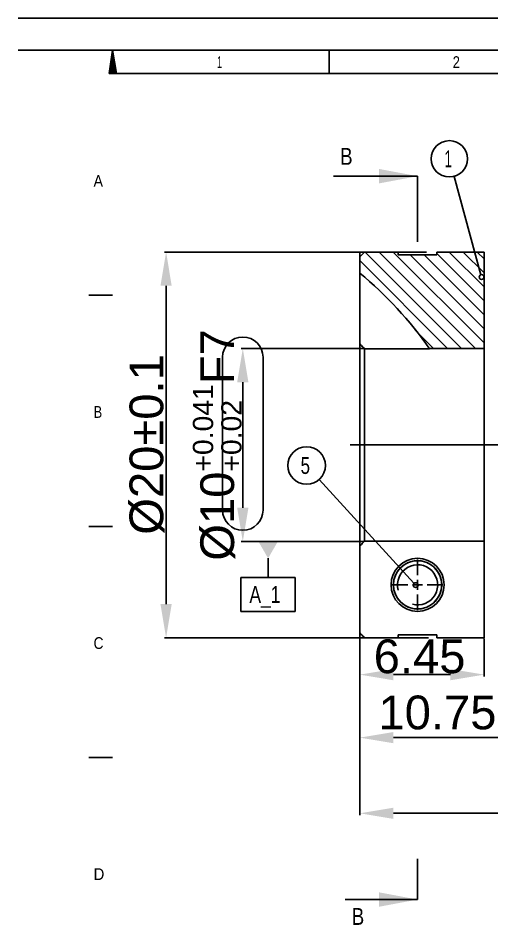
# Model space of a CAD drawing. Header units: millimetres. Extents: x -29 to 3384, y -388 to 1226.
# Drawn here: x 307.4 to 356.5, y 42.3 to 136.3 of the extents above; entities that cross this region are included whole.
import ezdxf

# ---------------------------------------------------------------- set-up
doc = ezdxf.new("R2010")
doc.units = ezdxf.units.MM
doc.linetypes.add('CENTER', pattern=[50.8, 31.75, -6.35, 6.35, -6.35])
doc.layers.add('BEMASSUNGEN', color=7, linetype='Continuous')
doc.layers.add('DEFAULT_1', color=7, linetype='CENTER')
doc.styles.get("Standard").update_dxf_attribs({"font": 'arial.ttf'})
doc.dimstyles.new('DIMSTYLE_1', dxfattribs={"dimtxt": 3.5, "dimasz": 3.5, "dimexe": 0.18, "dimexo": 0.0625, "dimgap": 0.09, "dimtad": 1, "dimdec": 3, "dimlfac": 0.5, "dimdsep": 46, "dimtxsty": 'Standard', "dimcen": 0.09, "dimadec": 0, "dimazin": 0, "dimtp": 0.3, "dimtm": 0.3, "dimtfac": 1, "dimtdec": 3, "dimtofl": 0, "dimtmove": 0, "dimatfit": 3, "dimfxl": 1, "dimtolj": 1, "dimarcsym": 0})
doc.dimstyles.new('DIMSTYLE_2', dxfattribs={"dimtxt": 3.5, "dimasz": 3.5, "dimexe": 0.18, "dimexo": 0.0625, "dimgap": 0.09, "dimtad": 1, "dimdec": 3, "dimlfac": 0.5, "dimdsep": 46, "dimtxsty": 'Standard', "dimcen": 0.09, "dimadec": 0, "dimazin": 0, "dimtp": 0.2, "dimtm": 0.2, "dimtfac": 1, "dimtdec": 3, "dimtofl": 0, "dimtmove": 0, "dimatfit": 3, "dimfxl": 1, "dimtolj": 1, "dimarcsym": 0})
doc.dimstyles.new('DIMSTYLE_3', dxfattribs={"dimtxt": 3.5, "dimasz": 3.5, "dimexe": 0.18, "dimexo": 0.0625, "dimgap": 0.09, "dimtad": 1, "dimlfac": 0.5, "dimdsep": 46, "dimtxsty": 'Standard', "dimcen": 0.09, "dimadec": 0, "dimazin": 0, "dimtol": 1, "dimtp": 0.1, "dimtfac": 0.6, "dimtofl": 0, "dimtmove": 0, "dimatfit": 3, "dimfxl": 1, "dimtolj": 1, "dimarcsym": 0})
doc.dimstyles.new('DIMSTYLE_4', dxfattribs={"dimtxt": 3.5, "dimasz": 3.5, "dimexe": 0.18, "dimexo": 0.0625, "dimgap": 0.09, "dimtad": 1, "dimdec": 3, "dimlfac": 0.5, "dimdsep": 46, "dimtxsty": 'Standard', "dimcen": 0.09, "dimadec": 0, "dimazin": 0, "dimtol": 1, "dimtp": 0.1, "dimtm": 0.1, "dimtfac": 1, "dimtdec": 3, "dimtofl": 0, "dimtmove": 0, "dimatfit": 3, "dimfxl": 1, "dimtolj": 1, "dimarcsym": 0})
doc.dimstyles.new('DIMSTYLE_5', dxfattribs={"dimtxt": 3.5, "dimasz": 3.5, "dimexe": 0.18, "dimexo": 0.0625, "dimgap": 0.09, "dimtad": 1, "dimdec": 4, "dimlfac": 0.5, "dimdsep": 46, "dimtxsty": 'Standard', "dimcen": 0.09, "dimadec": 0, "dimazin": 0, "dimtol": 1, "dimtp": 0.041, "dimtm": -0.02, "dimtfac": 0.6, "dimtdec": 4, "dimtofl": 0, "dimtmove": 0, "dimatfit": 3, "dimfxl": 1, "dimtolj": 1, "dimarcsym": 0})

# ---------------------------------------------------------------- blocks, each defined once
blk = doc.blocks.new('*D64')
at = {"layer": 'BEMASSUNGEN', "color": 0, "linetype": 'Continuous', "lineweight": -2, "transparency": 16777216}
for p, q in [((342.796, 72.492), (342.796, 53.677)), ((404.796, 72.476), (404.796, 53.677)), ((401.296, 53.857), (346.296, 53.857))]:
    blk.add_line(p, q, dxfattribs=at)
at = {"layer": 'BEMASSUNGEN', "color": 0, "linetype": 'Continuous', "transparency": 16777216}
for points in [[(346.296, 54.44), (346.296, 53.273), (342.796, 53.857)], [(401.296, 54.44), (401.296, 53.273), (404.796, 53.857)]]:
    blk.add_solid(points, dxfattribs=at)
at = {"layer": 'Defpoints', "color": 0, "linetype": 'Continuous', "transparency": 16777216}
for p in [(342.796, 72.555), (404.796, 72.538), (342.796, 53.857)]:
    blk.add_point(p, dxfattribs=at)
at = {"layer": 'BEMASSUNGEN', "color": 0, "linetype": 'Continuous', "transparency": 16777216, "insert": (374.457, 55.735), "char_height": 3.5, "attachment_point": 5}
blk.add_mtext('\\A1;31', dxfattribs=at)
blk = doc.blocks.new('*D67')
at = {"layer": 'BEMASSUNGEN', "color": 0, "linetype": 'Continuous', "lineweight": -2, "transparency": 16777216}
for p, q in [((342.796, 72.492), (342.796, 68.05)), ((355.696, 71.992), (355.696, 68.05)), ((346.296, 68.23), (352.196, 68.23))]:
    blk.add_line(p, q, dxfattribs=at)
at = {"layer": 'BEMASSUNGEN', "color": 0, "linetype": 'Continuous', "transparency": 16777216}
for points in [[(346.296, 68.813), (346.296, 67.646), (342.796, 68.23)], [(352.196, 68.813), (352.196, 67.646), (355.696, 68.23)]]:
    blk.add_solid(points, dxfattribs=at)
at = {"layer": 'Defpoints', "color": 0, "linetype": 'Continuous', "transparency": 16777216}
for p in [(342.796, 72.555), (355.696, 72.054), (355.696, 68.23)]:
    blk.add_point(p, dxfattribs=at)
at = {"layer": 'BEMASSUNGEN', "color": 0, "linetype": 'Continuous', "transparency": 16777216, "insert": (349, 70.107), "char_height": 3.5, "attachment_point": 5}
blk.add_mtext('\\A1;6.45', dxfattribs=at)
blk = doc.blocks.new('*D68')
at = {"layer": 'BEMASSUNGEN', "color": 0, "linetype": 'Continuous', "lineweight": -2, "transparency": 16777216}
for p, q in [((342.796, 111.976), (342.796, 61.519)), ((364.296, 75.595), (364.296, 61.519)), ((346.296, 61.699), (360.796, 61.699))]:
    blk.add_line(p, q, dxfattribs=at)
at = {"layer": 'BEMASSUNGEN', "color": 0, "linetype": 'Continuous', "transparency": 16777216}
for points in [[(346.296, 62.282), (346.296, 61.116), (342.796, 61.699)], [(360.796, 62.282), (360.796, 61.116), (364.296, 61.699)]]:
    blk.add_solid(points, dxfattribs=at)
at = {"layer": 'Defpoints', "color": 0, "linetype": 'Continuous', "transparency": 16777216}
for p in [(342.796, 112.038), (364.296, 75.658), (364.296, 61.699)]:
    blk.add_point(p, dxfattribs=at)
at = {"layer": 'BEMASSUNGEN', "color": 0, "linetype": 'Continuous', "transparency": 16777216, "insert": (353.75, 64.313), "char_height": 3.5, "attachment_point": 5}
blk.add_mtext('\\A1;10.75{\\H2.1;\\S+0.1^  0;}', dxfattribs=at)
blk = doc.blocks.new('*D69')
at = {"layer": 'BEMASSUNGEN', "color": 0, "linetype": 'Continuous', "lineweight": -2, "transparency": 16777216}
for p, q in [((349.714, 112.038), (322.54, 112.038)), ((322.72, 75.538), (322.72, 108.538)), ((349.94, 72.038), (322.54, 72.038))]:
    blk.add_line(p, q, dxfattribs=at)
at = {"layer": 'BEMASSUNGEN', "color": 0, "linetype": 'Continuous', "transparency": 16777216}
for points in [[(322.137, 108.538), (323.303, 108.538), (322.72, 112.038)], [(322.137, 75.538), (323.303, 75.538), (322.72, 72.038)]]:
    blk.add_solid(points, dxfattribs=at)
at = {"layer": 'Defpoints', "color": 0, "linetype": 'Continuous', "transparency": 16777216}
for p in [(322.72, 112.038), (349.777, 112.038), (350.003, 72.038)]:
    blk.add_point(p, dxfattribs=at)
at = {"layer": 'BEMASSUNGEN', "color": 0, "linetype": 'Continuous', "transparency": 16777216, "insert": (320.745, 92.091), "char_height": 3.5, "attachment_point": 5, "rotation": 90}
blk.add_mtext('\\A1;%%c20±0.1', dxfattribs=at)
blk = doc.blocks.new('*D70')
at = {"layer": 'BEMASSUNGEN', "color": 0, "linetype": 'Continuous', "lineweight": -2, "transparency": 16777216}
for p, q in [((343.233, 102.038), (330.494, 102.038)), ((330.674, 85.538), (330.674, 98.538)), ((343.233, 82.038), (330.494, 82.038))]:
    blk.add_line(p, q, dxfattribs=at)
at = {"layer": 'BEMASSUNGEN', "color": 0, "linetype": 'Continuous', "transparency": 16777216}
for points in [[(330.09, 98.538), (331.257, 98.538), (330.674, 102.038)], [(330.09, 85.538), (331.257, 85.538), (330.674, 82.038)]]:
    blk.add_solid(points, dxfattribs=at)
at = {"layer": 'Defpoints', "color": 0, "linetype": 'Continuous', "transparency": 16777216}
for p in [(330.674, 102.038), (343.296, 102.038), (343.296, 82.038)]:
    blk.add_point(p, dxfattribs=at)
at = {"layer": 'BEMASSUNGEN', "color": 0, "linetype": 'Continuous', "transparency": 16777216, "insert": (328.019, 92.038), "char_height": 3.5, "attachment_point": 5, "rotation": 90}
blk.add_mtext('\\A1;%%c10{\\H2.1;\\S+0.041^ +0.02;}F7', dxfattribs=at)

msp = doc.modelspace()

# ---------------------------------------------------------------- linework, layer by layer
at = {"color": 7, "linetype": 'Continuous'}
for p, q in [((307.38009, 136.28283), (517.38009, 136.28283)), ((512.7067, 132.97866), (307.38009, 132.97866)), ((316.80628, 130.54456), (317.16732, 132.97915)), ((317.58203, 130.54456), (317.16732, 132.97915)), ((339.61637, 130.49993), (339.61637, 132.94429)), ((317.58203, 130.54456), (316.80628, 130.54456)), ((348.79575, 119.8998), (340.09201, 119.8998)), ((342.79575, 111.53848), (343.29575, 112.03848)), ((343.29575, 112.03848), (346.79575, 112.03848)), ((346.79575, 111.73848), (346.79575, 112.03848)), ((350.79575, 111.73848), (350.79575, 112.03848)), ((350.79575, 112.03848), (355.69575, 112.03848)), ((355.69575, 112.03848), (355.69575, 72.05449)), ((342.79575, 72.5549), (342.79575, 111.53848)), ((350.79575, 111.73848), (346.79575, 111.73848)), ((314.71318, 107.55727), (317.15755, 107.55727)), ((343.29575, 82.07053), (343.29575, 102.00643)), ((343.29575, 102.00643), (350.04439, 102.00643)), ((355.69575, 102.03848), (350.02189, 102.03848)), ((314.71318, 83.6025), (317.15755, 83.6025)), ((343.29575, 82.07053), (355.69575, 82.07053)), ((343.29575, 72.05449), (346.79575, 72.05449)), ((346.79575, 72.35473), (346.79575, 72.05449)), ((350.79575, 72.35473), (346.79575, 72.35473)), ((350.79575, 72.35473), (350.79575, 72.05449)), ((350.79575, 72.05449), (355.69575, 72.05449)), ((314.71318, 59.64773), (317.15755, 59.64773)), ((348.79575, 44.91728), (341.29161, 44.91728))]:
    msp.add_line(p, q, dxfattribs=at)
at = {"color": 2, "linetype": 'Continuous'}
for p, q in [((317.24384, 132.53051), (317.07579, 132.36253)), ((317.22367, 132.64867), (317.0999, 132.52474)), ((317.20362, 132.76669), (317.12401, 132.68719)), ((317.18345, 132.88485), (317.14812, 132.8494)), ((317.38468, 131.70358), (316.90726, 131.2263)), ((317.36451, 131.82164), (316.93137, 131.3885)), ((317.34445, 131.93981), (316.95548, 131.55096)), ((317.3244, 132.05797), (316.97959, 131.71316)), ((317.30423, 132.17603), (317.0037, 131.87547)), ((317.28418, 132.29419), (317.02781, 132.03778)), ((317.26389, 132.41235), (317.0518, 132.20013)), ((317.46512, 131.23094), (316.81106, 130.57693)), ((317.44495, 131.3491), (316.83505, 130.73923)), ((317.42478, 131.46726), (316.85916, 130.90168)), ((317.40473, 131.58542), (316.88327, 131.06399)), ((317.48517, 131.11293), (316.91728, 130.5449)), ((317.50534, 130.99486), (317.0555, 130.5449)), ((317.52539, 130.8767), (317.19359, 130.54481)), ((317.54556, 130.75854), (317.3318, 130.54481)), ((510.26233, 130.5343), (317.15755, 130.5343)), ((317.56573, 130.64053), (317.47001, 130.5449)), ((355.36362, 109.68253), (352.5832, 119.88268)), ((353.36277, 102.03848), (343.36277, 112.03848)), ((354.81565, 102.03848), (344.81565, 112.03848)), ((355.69575, 102.61126), (346.26852, 112.03848)), ((355.69575, 106.96989), (350.79575, 111.86989)), ((355.69575, 108.42276), (352.08003, 112.03848)), ((355.69575, 109.87564), (353.53291, 112.03848)), ((355.69575, 111.32852), (354.98579, 112.03848)), ((351.90989, 102.03848), (342.79575, 111.15263)), ((355.69575, 104.06413), (348.0214, 111.73848)), ((355.69575, 105.51701), (349.47428, 111.73848)), ((350.45702, 102.03848), (348.55308, 103.94242)), ((348.42081, 77.69856), (338.60658, 88.46817)), ((348.79575, 78.06348), (348.79575, 77.01348)), ((349.32075, 77.53848), (348.27075, 77.53848))]:
    msp.add_line(p, q, dxfattribs=at)
for centre, radius in [((352.08805, 121.69918), 1.88278), ((355.42937, 109.44134), 0.25), ((337.29293, 89.90968), 1.95029), ((348.5892, 77.51378), 0.25)]:
    msp.add_circle(centre, radius, dxfattribs=at)
at = {"color": 7, "linetype": 'Continuous'}
for radius in [2.75, 2.5]:
    msp.add_circle((348.79575, 77.53848), radius, dxfattribs=at)
msp.add_arc((317.29575, 79.03848), 40, 35.0435371, 50.3943476, dxfattribs=at)
at = {"color": 2, "linetype": 'Continuous'}
msp.add_arc((348.79575, 77.53848), 2.08333, 255, 195, dxfattribs=at)
at = {"color": 7, "linetype": 'Continuous'}
for points, start_tangent, end_tangent in [([(343.29575, 102.00643), (343.12984, 102.17286), (342.96317, 102.34004), (342.79575, 102.50796)], (-0.70597087, 0.70824087), (-0.70607686, 0.70813521)), ([(343.29575, 82.07053), (343.12984, 81.9041), (342.96317, 81.73692), (342.79575, 81.569)], (-0.70597087, -0.70824087), (-0.70607686, -0.70813521)), ([(348.79575, 75.03848, 4.00027), (348.30803, 75.08652, 4.00027), (347.83904, 75.22878, 4.00027), (347.40683, 75.45981, 4.00027), (347.02798, 75.77071, 4.00027), (346.71708, 76.14956, 4.00027), (346.48605, 76.58177, 4.00027), (346.34379, 77.05076, 4.00027), (346.29575, 77.53848, 4.00027), (346.34379, 78.02621, 4.00027), (346.48605, 78.49519, 4.00027), (346.71708, 78.92741, 4.00027), (347.02798, 79.30625, 4.00027), (347.40683, 79.61716, 4.00027), (347.83904, 79.84818, 4.00027), (348.30803, 79.99045, 4.00027), (348.79575, 80.03848, 4.00027)], (-0.99999828, 0.0018568), (0.99999828, 0.0018568)), ([(348.79575, 80.03848, 4.00027), (349.28348, 79.99045, 4.00027), (349.75246, 79.84818, 4.00027), (350.18468, 79.61716, 4.00027), (350.56352, 79.30625, 4.00027), (350.87442, 78.92741, 4.00027), (351.10545, 78.49519, 4.00027), (351.24771, 78.02621, 4.00027), (351.29575, 77.53848, 4.00027), (351.24771, 77.05076, 4.00027), (351.10545, 76.58177, 4.00027), (350.87442, 76.14956, 4.00027), (350.56352, 75.77071, 4.00027), (350.18468, 75.45981, 4.00027), (349.75246, 75.22878, 4.00027), (349.28348, 75.08652, 4.00027), (348.79575, 75.03848, 4.00027)], (0.99999828, -0.0018568), (-0.99999828, -0.0018568)), ([(343.29575, 72.05449), (343.1287, 72.22168), (342.96203, 72.38848), (342.79575, 72.5549)], (-0.70682366, 0.70738979), (-0.70680893, 0.7074045))]:
    msp.add_spline(points, degree=3, dxfattribs=dict(at, start_tangent=start_tangent, end_tangent=end_tangent))
for points in [[(348.79575, 119.8998), (344.79575, 119.1498), (344.79575, 120.6498)], [(348.79575, 44.91728), (344.79575, 44.16728), (344.79575, 45.66728)]]:
    msp.add_solid(points, dxfattribs=at)
at = {"layer": 'BEMASSUNGEN', "color": 2, "linetype": 'Continuous'}
for p, q in [((328.57361, 101.12929), (328.57361, 85.29596)), ((332.77361, 85.29596), (332.77361, 101.12929)), ((333.29861, 80.28848), (333.29861, 78.28848)), ((330.48611, 74.78848), (330.48611, 78.28848)), ((330.48611, 78.28848), (336.11111, 78.28848)), ((336.11111, 78.28848), (336.11111, 74.78848)), ((336.11111, 74.78848), (330.48611, 74.78848))]:
    msp.add_line(p, q, dxfattribs=at)
for centre, start, end in [((330.67361, 101.12929), 0, 180), ((330.67361, 85.29596), 180, 0)]:
    msp.add_arc(centre, 2.1, start, end, dxfattribs=at)
msp.add_solid([(332.28825, 82.03848), (334.30898, 82.03848), (333.29861, 80.28848)], dxfattribs=at)
at = {"layer": 'DEFAULT_1', "color": 7, "linetype": 'CENTER'}
for p, q in [((348.79575, 113.10984), (348.79575, 119.8998)), ((348.79575, 44.91728), (348.79575, 49.15058))]:
    msp.add_line(p, q, dxfattribs=at)
at = {"layer": 'DEFAULT_1', "color": 2, "linetype": 'CENTER'}
for p, q in [((341.79575, 92.03848), (405.79575, 92.03848)), ((348.79575, 80.16348), (348.79575, 78.53858)), ((346.17075, 77.53848), (347.79565, 77.53848)), ((351.42075, 77.53848), (349.79585, 77.53848)), ((348.79575, 74.91348), (348.79575, 76.53838))]:
    msp.add_line(p, q, dxfattribs=at)

# ---------------------------------------------------------------- texts
at = {"color": 2, "linetype": 'Continuous'}
for s, height, width, p in [('1', 1.22218, 0.571429, (327.99097, 131.11112)), ('2', 1.22218, 0.785714, (352.43461, 131.11112)), ('1', 1.75, 0.571429, (351.58805, 120.82418)), ('A', 1.22218, 0.857143, (315.20205, 118.80135)), ('B', 1.22218, 0.785714, (315.20205, 94.84658)), ('5', 1.75, 0.714286, (336.66793, 89.03469)), ('C', 1.22218, 0.833333, (315.20205, 70.89181)), ('D', 1.22218, 0.904762, (315.20205, 46.93703))]:
    msp.add_text(s, height=height, dxfattribs=dict(at, width=width)).set_placement(p)
at = {"color": 7, "linetype": 'Continuous', "width": 0.785714}
for p in [(340.77447, 121.07716), (341.97911, 42.29228)]:
    msp.add_text('B', height=1.75, dxfattribs=at).set_placement(p)
at = {"layer": 'BEMASSUNGEN', "color": 2, "linetype": 'Continuous', "width": 0.738095}
msp.add_text('A_1', height=1.75, dxfattribs=at).set_placement((331.36111, 75.66348))

# ---------------------------------------------------------------- dimensions: what is measured, and where the dimension line sits
at = {"layer": 'BEMASSUNGEN', "color": 2, "linetype": 'Continuous'}
dim = msp.add_linear_dim(base=(330.67361, 102.03848), p1=(343.29575, 82.03848), p2=(343.29575, 102.03848), angle=90, text='%%c<>', dimstyle='DIMSTYLE_5', override={"dimpost": '<>F7'}, dxfattribs=at)
dim.commit()
dim.dimension.update_dxf_attribs({"geometry": '*D70', "text_midpoint": (330.67361, 92.03848), "dimtype": 160})
dim = msp.add_linear_dim(base=(322.71993, 112.03848), p1=(350.00286, 72.03848), p2=(349.77685, 112.03848), angle=90, text='%%c<>', dimstyle='DIMSTYLE_4', dxfattribs=at)
dim.commit()
dim.dimension.update_dxf_attribs({"geometry": '*D69', "text_midpoint": (322.71993, 92.09143), "dimtype": 160})
for base, p1, p2, dimstyle, picture, middle in [((364.29575, 61.69894), (342.79575, 112.03848), (364.29575, 75.65767), 'DIMSTYLE_3', '*D68', (353.75017, 61.69894)), ((355.69575, 68.22978), (342.79575, 72.5549), (355.69575, 72.05449), 'DIMSTYLE_2', '*D67', (349.00038, 68.22978))]:
    dim = msp.add_linear_dim(base=base, p1=p1, p2=p2, dimstyle=dimstyle, dxfattribs=at)
    dim.commit()
    dim.dimension.update_dxf_attribs({"geometry": picture, "text_midpoint": middle, "dimtype": 160})
dim = msp.add_linear_dim(base=(342.79575, 53.85661), p1=(404.79575, 72.53848), p2=(342.79575, 72.5549), angle=180, dimstyle='DIMSTYLE_1', dxfattribs=at)
dim.commit()
dim.dimension.update_dxf_attribs({"geometry": '*D64', "text_midpoint": (374.45652, 53.85661), "dimtype": 160})

doc.saveas('drawing.dxf')
